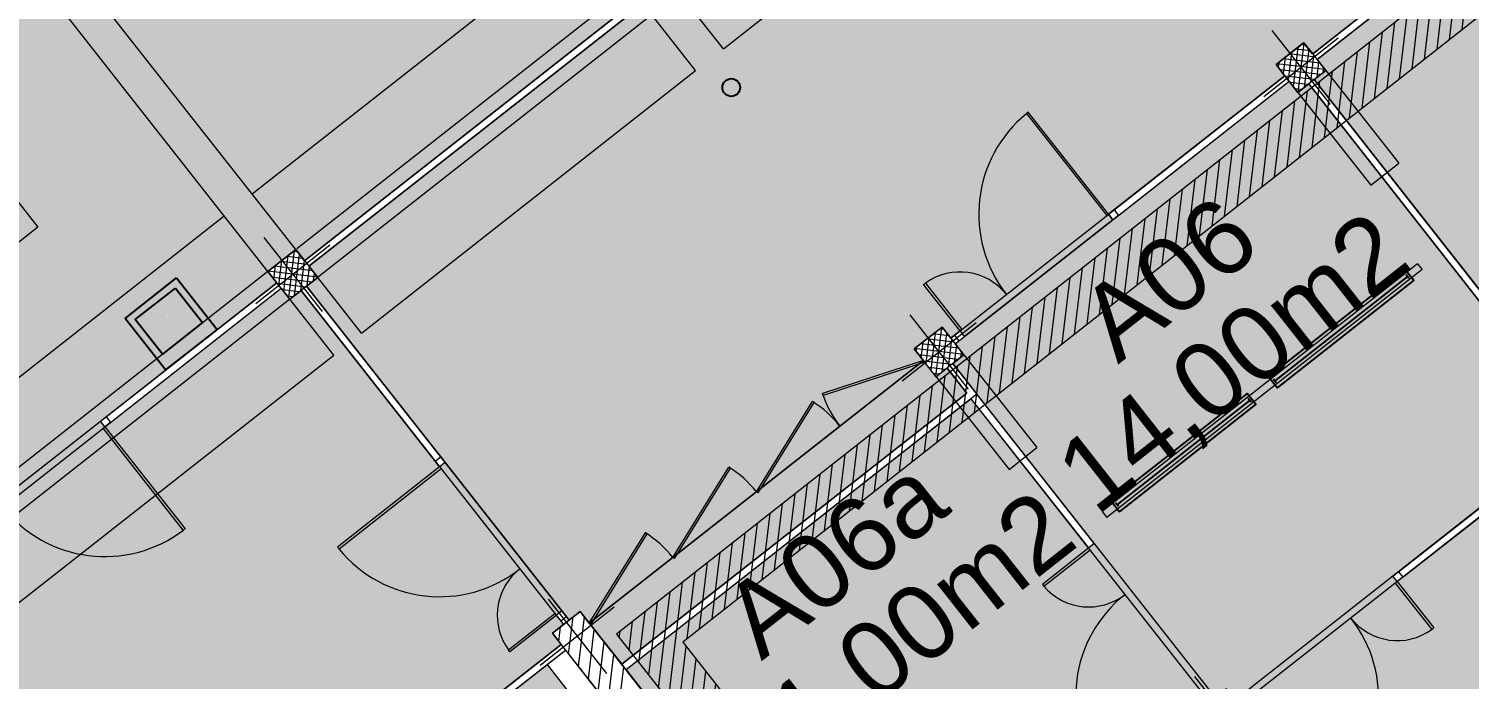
# Model space of a CAD drawing. Header units: metres. Extents: x 2540421 to 2540539, y 1181212 to 1181315.
# Drawn here: x 2540449.64 to 2540461.85, y 1181242.83 to 1181248.34 of the extents above; entities that cross this region are included whole.
import ezdxf

# ---------------------------------------------------------------- set-up
doc = ezdxf.new("R2010")
doc.units = ezdxf.units.M
doc.header["$LTSCALE"] = 5080
doc.linetypes.add('STYLE_01', pattern=[0.136032, 0.068016, -0.068016])
doc.layers.get('0').update_dxf_attribs({"lineweight": 20})
for name, color, linetype in [('A1I41---E-(appareils_sanitaires)', 7, 'Continuous'), ('Axe batim.', 7, 'Continuous'), ('Luminaire', 7, 'Continuous')]:
    doc.layers.add(name, color=color, linetype=linetype)
for name, color, linetype, lineweight in [('CLOISONS', 7, 'Continuous', 20), ('coupole', 7, 'Continuous', 20), ('Detection incendie', 7, 'Continuous', 20), ('HEIG-PORTES', 130, 'Continuous', 20), ('HEIG-ROOM', 160, 'Continuous', 20), ('L_GENDE', 7, 'Continuous', 20), ('MURS_ET_PILIERS', 7, 'Continuous', 20), ('Surface', 7, 'Continuous', 20), ('TRAITILL_S', 7, 'Continuous', 20), ('TRAME-MUR', 7, 'Continuous', 20), ('Z-contour', 7, 'Continuous', 20), ('Z-couleur', 7, 'Continuous', 20)]:
    doc.layers.add(name, color=color, linetype=linetype, lineweight=lineweight)
doc.styles.add('Helvetica (bold)', font='arial.ttf', dxfattribs={"height": 150})

# ---------------------------------------------------------------- blocks, each defined once
blk = doc.blocks.new('Cl-1')
at = {"layer": 'CLOISONS', "linetype": 'Continuous', "lineweight": 20}
for p, q in [((-3560, 180), (-3600, 180)), ((-3500, 180), (-3560, 180)), ((-3560, 180), (-3560, 120)), ((-3500, 120), (-3500, 180)), ((-1900, 120), (-1900, 180)), ((-1900, 180), (-1840, 180)), ((-1840, 180), (-1840, 120)), ((-1840, 180), (0, 180)), ((-3600, 120), (-3500, 120)), ((-1840, 120), (-1900, 120)), ((-1840, 120), (0, 120))]:
    blk.add_line(p, q, dxfattribs=at)
blk = doc.blocks.new('Ice body-T5')
at = {"layer": 'Luminaire', "color": 5, "linetype": 'ByBlock', "ltscale": 0.35}
for p, q in [((20, -20), (20, 20)), ((20, 0), (1450, 0)), ((1450, -20), (1450, 20))]:
    blk.add_line(p, q, dxfattribs=at)
blk.add_lwpolyline([(0, -60), (1470, -60), (1470, 60), (0, 60)], close=True, dxfattribs=at)
blk = doc.blocks.new('LAVABO')
at = {"layer": 'A1I41---E-(appareils_sanitaires)'}
for points in [[(-556, 278), (0, 278)], [(-556, -278), (-556, 278)], [(0, 278), (0, 278)], [(0, 278), (0, -278)], [(-494, 216), (-123, 216)], [(-494, -216), (-494, 216)], [(-123, 216), (-123, 216)], [(-123, 216), (-123, -216)], [(-123, -216), (-494, -216)], [(0, -278), (-556, -278)]]:
    blk.add_lwpolyline(points, dxfattribs=at)

msp = doc.modelspace()

# ---------------------------------------------------------------- hatches: boundary and pattern name
at = {"layer": 'Detection incendie', "linetype": 'Continuous', "lineweight": 0}
h = msp.add_hatch(dxfattribs=at)
h.set_pattern_fill('ANSI31', color=5, scale=0.03, angle=38.1665, style=0)
h.set_pattern_definition([(83.166527, (2540446.29578, 1180766.048435), (-0.09457336, 0.01133323), [])])
h.paths.add_polyline_path([(2540479, 1181248.587), (2540472.548, 1181256.796), (2540455.182, 1181243.147), (2540461.634, 1181234.938)], flags=16)
h.paths.add_polyline_path([(2540479.562, 1181248.52), (2540472.615, 1181257.358), (2540454.62, 1181243.214), (2540461.567, 1181234.376)])
at = {"layer": 'Z-couleur', "linetype": 'Continuous', "lineweight": 0}
h = msp.add_hatch(color=2, dxfattribs=at)
h.dxf.hatch_style = 1
h.paths.add_polyline_path([(2540451.994, 1181246.162), (2540452.089, 1181246.236), (2540452.014, 1181246.331), (2540454.845, 1181248.555), (2540454.919, 1181248.461), (2540455.155, 1181248.646), (2540455.081, 1181248.741), (2540457.911, 1181250.965), (2540457.985, 1181250.871), (2540458.221, 1181251.056), (2540458.147, 1181251.151), (2540460.977, 1181253.375), (2540461.052, 1181253.281), (2540461.287, 1181253.466), (2540461.213, 1181253.561), (2540462.707, 1181254.735), (2540462.67, 1181254.782), (2540463.928, 1181255.771), (2540463.965, 1181255.724), (2540464.044, 1181255.785), (2540464.118, 1181255.691), (2540464.354, 1181255.876), (2540464.279, 1181255.971), (2540467.11, 1181258.195), (2540467.184, 1181258.101), (2540467.42, 1181258.286), (2540467.346, 1181258.381), (2540467.424, 1181258.442), (2540467.387, 1181258.49), (2540468.645, 1181259.478), (2540468.682, 1181259.431), (2540470.176, 1181260.605), (2540470.25, 1181260.511), (2540470.486, 1181260.696), (2540470.412, 1181260.791), (2540470.491, 1181260.853), (2540470.454, 1181260.9), (2540471.711, 1181261.888), (2540471.749, 1181261.841), (2540473.242, 1181263.015), (2540473.317, 1181262.921), (2540473.552, 1181263.106), (2540473.478, 1181263.201), (2540476.309, 1181265.425), (2540476.383, 1181265.331), (2540476.619, 1181265.516), (2540476.544, 1181265.611), (2540479.375, 1181267.835), (2540479.449, 1181267.741), (2540479.685, 1181267.926), (2540479.611, 1181268.021), (2540479.697, 1181268.089), (2540479.66, 1181268.136), (2540480.95, 1181269.149), (2540480.987, 1181269.102), (2540482.441, 1181270.245), (2540482.515, 1181270.151), (2540482.751, 1181270.336), (2540482.677, 1181270.431), (2540482.756, 1181270.493), (2540482.719, 1181270.54), (2540483.976, 1181271.528), (2540484.014, 1181271.481), (2540485.507, 1181272.655), (2540485.582, 1181272.561), (2540485.817, 1181272.746), (2540485.743, 1181272.841), (2540485.822, 1181272.903), (2540485.785, 1181272.95), (2540487.043, 1181273.938), (2540487.08, 1181273.891), (2540488.574, 1181275.065), (2540488.648, 1181274.971), (2540488.884, 1181275.156), (2540488.809, 1181275.251), (2540491.64, 1181277.475), (2540494.013, 1181274.456), (2540492.519, 1181273.282), (2540492.556, 1181273.235), (2540491.298, 1181272.246), (2540491.261, 1181272.293), (2540491.182, 1181272.232), (2540491.108, 1181272.326), (2540490.872, 1181272.141), (2540490.947, 1181272.046), (2540489.453, 1181270.872), (2540489.49, 1181270.825), (2540488.232, 1181269.836), (2540488.195, 1181269.883), (2540488.116, 1181269.822), (2540488.042, 1181269.916), (2540487.806, 1181269.731), (2540487.88, 1181269.636), (2540486.426, 1181268.493), (2540486.463, 1181268.446), (2540485.173, 1181267.432), (2540485.136, 1181267.48), (2540485.05, 1181267.412), (2540484.976, 1181267.506), (2540484.74, 1181267.321), (2540484.814, 1181267.226), (2540481.984, 1181265.002), (2540481.91, 1181265.096), (2540481.674, 1181264.911), (2540481.748, 1181264.816), (2540480.293, 1181263.673), (2540480.33, 1181263.626), (2540479.041, 1181262.612), (2540479.004, 1181262.66), (2540478.917, 1181262.592), (2540478.843, 1181262.686), (2540478.607, 1181262.501), (2540478.682, 1181262.406), (2540477.227, 1181261.263), (2540477.264, 1181261.216), (2540475.975, 1181260.202), (2540475.938, 1181260.25), (2540475.851, 1181260.182), (2540475.777, 1181260.276), (2540475.541, 1181260.091), (2540475.615, 1181259.996), (2540472.785, 1181257.772), (2540472.711, 1181257.866), (2540472.475, 1181257.681), (2540472.549, 1181257.586), (2540469.719, 1181255.362), (2540469.645, 1181255.456), (2540469.409, 1181255.271), (2540469.483, 1181255.176), (2540467.989, 1181254.002), (2540468.026, 1181253.955), (2540466.768, 1181252.966), (2540466.731, 1181253.013), (2540466.652, 1181252.952), (2540466.578, 1181253.046), (2540466.342, 1181252.861), (2540466.417, 1181252.766), (2540464.923, 1181251.592), (2540464.96, 1181251.545), (2540463.702, 1181250.556), (2540463.665, 1181250.603), (2540463.586, 1181250.542), (2540463.512, 1181250.636), (2540463.276, 1181250.451), (2540463.35, 1181250.356), (2540460.517, 1181248.129), (2540460.443, 1181248.224), (2540460.21, 1181248.041), (2540460.284, 1181247.946), (2540458.79, 1181246.772), (2540458.827, 1181246.725), (2540457.569, 1181245.736), (2540457.532, 1181245.783), (2540457.454, 1181245.722), (2540457.38, 1181245.816), (2540457.144, 1181245.631), (2540457.221, 1181245.532), (2540454.39, 1181243.308), (2540454.313, 1181243.406), (2540454.219, 1181243.332)])
at = {"layer": 'Z-couleur', "linetype": 'Continuous', "lineweight": 0, "true_color": 0xffd1ff}
h = msp.add_hatch(color=7, dxfattribs=at)
h.paths.add_polyline_path([(2540441.823, 1181252.986), (2540441.729, 1181252.912), (2540448.743, 1181243.988), (2540448.837, 1181244.062), (2540448.911, 1181243.968), (2540448.943, 1181243.993), (2540448.99, 1181244.03), (2540450.248, 1181245.018), (2540450.295, 1181245.055), (2540451.742, 1181246.192), (2540451.667, 1181246.287), (2540451.903, 1181246.472), (2540451.977, 1181246.378), (2540454.808, 1181248.602), (2540454.734, 1181248.697), (2540454.825, 1181248.769), (2540447.811, 1181257.692), (2540447.72, 1181257.62), (2540444.89, 1181255.396), (2540444.654, 1181255.21)])
h.paths.add_polyline_path([(2540450.814, 1181245.907), (2540450.819, 1181245.901), (2540450.812, 1181245.896), (2540450.807, 1181245.902)], flags=16)
h = msp.add_hatch(color=7, dxfattribs=at)
h.paths.add_polyline_path([(2540471.237, 1181246.634), (2540471.162, 1181246.728), (2540471.253, 1181246.799), (2540469.028, 1181249.63), (2540468.938, 1181249.558), (2540468.752, 1181249.794), (2540468.843, 1181249.865), (2540466.618, 1181252.696), (2540466.528, 1181252.625), (2540466.454, 1181252.719), (2540465.007, 1181251.582), (2540464.96, 1181251.545), (2540463.702, 1181250.556), (2540463.623, 1181250.494), (2540463.697, 1181250.4), (2540463.462, 1181250.215), (2540463.387, 1181250.309), (2540460.557, 1181248.084), (2540460.631, 1181247.99), (2540460.533, 1181247.913), (2540462.757, 1181245.082), (2540462.856, 1181245.16), (2540463.041, 1181244.924), (2540462.943, 1181244.847), (2540465.167, 1181242.016), (2540465.266, 1181242.093), (2540465.34, 1181241.999), (2540468.17, 1181244.224), (2540468.096, 1181244.318), (2540468.332, 1181244.503), (2540468.406, 1181244.409), (2540468.485, 1181244.471), (2540469.271, 1181245.089), (2540469.318, 1181245.126)])
h.paths.add_polyline_path([(2540466.107, 1181247.334), (2540465.922, 1181247.57), (2540465.686, 1181247.384), (2540465.872, 1181247.148)], flags=17)
h.paths.add_polyline_path([(2540465.959, 1181251.886), (2540465.953, 1181251.892), (2540465.96, 1181251.897), (2540465.965, 1181251.891)], flags=16)
msp.add_hatch(color=7, dxfattribs=at).paths.add_polyline_path([(2540465.255, 1181241.703), (2540465.215, 1181241.672), (2540465.03, 1181241.908), (2540465.12, 1181241.979), (2540462.896, 1181244.81), (2540462.805, 1181244.738), (2540462.731, 1181244.833), (2540461.284, 1181243.696), (2540461.237, 1181243.659), (2540461.2, 1181243.706), (2540461.247, 1181243.743), (2540462.694, 1181244.88), (2540462.618, 1181244.977), (2540462.623, 1181244.976), (2540462.71, 1181245.045), (2540460.49, 1181247.87), (2540460.48, 1181247.871), (2540460.395, 1181247.805), (2540460.321, 1181247.899), (2540458.874, 1181246.762), (2540458.827, 1181246.725), (2540457.569, 1181245.736), (2540457.491, 1181245.674), (2540457.565, 1181245.58), (2540457.471, 1181245.506), (2540457.495, 1181245.474), (2540457.532, 1181245.427), (2540457.674, 1181245.246), (2540458.669, 1181243.981), (2540458.622, 1181243.944), (2540457.627, 1181245.209), (2540454.703, 1181242.911), (2540457.261, 1181239.656), (2540457.945, 1181240.193), (2540457.992, 1181240.23), (2540458.363, 1181239.759), (2540459.731, 1181240.834), (2540459.36, 1181241.306), (2540459.462, 1181241.386), (2540459.499, 1181241.339), (2540460.05, 1181241.771), (2540460.013, 1181241.819), (2540460.186, 1181241.954), (2540459.833, 1181242.403), (2540459.739, 1181242.328), (2540459.554, 1181242.564), (2540459.648, 1181242.638), (2540459.611, 1181242.686), (2540459.658, 1181242.723), (2540459.695, 1181242.676), (2540459.792, 1181242.752), (2540459.792, 1181242.747), (2540459.864, 1181242.655), (2540459.895, 1181242.68), (2540459.942, 1181242.717), (2540459.979, 1181242.67), (2540459.901, 1181242.608), (2540459.977, 1181242.511), (2540459.972, 1181242.512), (2540459.881, 1181242.44), (2540462.105, 1181239.609), (2540462.2, 1181239.683), (2540462.385, 1181239.448), (2540462.291, 1181239.373), (2540462.315, 1181239.342), (2540462.352, 1181239.295), (2540462.305, 1181239.258), (2540462.243, 1181239.336), (2540462.149, 1181239.262), (2540461.964, 1181239.498), (2540462.058, 1181239.572), (2540460.964, 1181240.964), (2540460.186, 1181240.352), (2540461.119, 1181239.165), (2540461.072, 1181239.128), (2540460.411, 1181238.609), (2540458.973, 1181237.478), (2540461.543, 1181234.207), (2540464.468, 1181236.506), (2540463.331, 1181237.953), (2540463.294, 1181238), (2540463.341, 1181238.037), (2540464.515, 1181236.543), (2540467.479, 1181238.873)])
at = {"layer": 'Z-couleur', "linetype": 'Continuous', "lineweight": 0}
h = msp.add_hatch(color=2, dxfattribs=at)
h.paths.add_polyline_path([(2540451.947, 1181246.125), (2540451.853, 1181246.051), (2540451.779, 1181246.145), (2540450.332, 1181245.008), (2540450.285, 1181244.971), (2540450.248, 1181245.018), (2540448.99, 1181244.03), (2540449.027, 1181243.982), (2540448.948, 1181243.921), (2540449.022, 1181243.826), (2540448.787, 1181243.641), (2540448.712, 1181243.735), (2540447.266, 1181242.598), (2540447.219, 1181242.561), (2540447.181, 1181242.608), (2540445.924, 1181241.62), (2540445.961, 1181241.572), (2540445.882, 1181241.511), (2540445.956, 1181241.416), (2540445.72, 1181241.231), (2540445.646, 1181241.325), (2540442.816, 1181239.101), (2540442.89, 1181239.006), (2540442.654, 1181238.821), (2540441.282, 1181240.566), (2540440.543, 1181239.985), (2540440.496, 1181239.948), (2540440.459, 1181239.996), (2540439.201, 1181239.007), (2540439.238, 1181238.96), (2540438.452, 1181238.342), (2540438.526, 1181238.247), (2540438.432, 1181238.173), (2540438.456, 1181238.142), (2540438.493, 1181238.095), (2540438.446, 1181238.058), (2540439.435, 1181236.8), (2540439.482, 1181236.837), (2540439.544, 1181236.758), (2540439.638, 1181236.832), (2540439.824, 1181236.596), (2540439.69, 1181236.491), (2540441.915, 1181233.661), (2540442.048, 1181233.766), (2540442.122, 1181233.672), (2540444.953, 1181235.896), (2540444.879, 1181235.991), (2540445.114, 1181236.176), (2540445.189, 1181236.082), (2540446.635, 1181237.219), (2540446.682, 1181237.256), (2540446.72, 1181237.209), (2540447.977, 1181238.197), (2540447.94, 1181238.244), (2540448.019, 1181238.306), (2540448.013, 1181238.314), (2540447.939, 1181238.408), (2540448.174, 1181238.593), (2540448.36, 1181238.357), (2540448.265, 1181238.283), (2540449.384, 1181236.86), (2540449.478, 1181236.935), (2540450.894, 1181238.047), (2540451.13, 1181238.233), (2540451.253, 1181238.075), (2540452.432, 1181239.002), (2540451.011, 1181240.811), (2540451.247, 1181240.996), (2540451.321, 1181240.902), (2540451.872, 1181241.334), (2540451.909, 1181241.287), (2540452.695, 1181241.905), (2540452.658, 1181241.952), (2540452.705, 1181241.989), (2540452.768, 1181242.039), (2540452.815, 1181242.076), (2540452.852, 1181242.029), (2540453.638, 1181242.647), (2540453.601, 1181242.694), (2540453.648, 1181242.731), (2540454.152, 1181243.126), (2540454.077, 1181243.221), (2540454.172, 1181243.295), (2540454.147, 1181243.326), (2540454.11, 1181243.373), (2540454.157, 1181243.41), (2540453.168, 1181244.668), (2540453.121, 1181244.631), (2540453.084, 1181244.678)])
h.paths.add_polyline_path([(2540449.402, 1181242.98, -1), (2540449.52, 1181243.072, -1)], flags=16)
msp.add_hatch(color=131, dxfattribs=at).paths.add_polyline_path([(2540457.59, 1181245.257), (2540457.423, 1181245.469), (2540457.329, 1181245.395), (2540457.221, 1181245.532), (2540454.39, 1181243.308), (2540454.665, 1181242.958)])
h = msp.add_hatch(color=40, dxfattribs=at)
h.paths.add_polyline_path([(2540452.754, 1181241.951), (2540452.742, 1181241.942), (2540452.695, 1181241.905), (2540451.909, 1181241.287), (2540451.862, 1181241.25), (2540451.516, 1181240.978), (2540453.011, 1181239.075), (2540453.562, 1181239.508), (2540453.58, 1181239.484), (2540453.03, 1181239.052), (2540454.791, 1181236.811), (2540455.341, 1181237.244), (2540455.36, 1181237.22), (2540454.809, 1181236.787), (2540456.224, 1181234.987), (2540456.657, 1181235.327), (2540457.364, 1181235.883), (2540458.74, 1181236.965), (2540457.325, 1181238.765), (2540456.854, 1181238.394), (2540456.835, 1181238.418), (2540457.307, 1181238.788), (2540456.695, 1181239.567), (2540455.441, 1181238.581), (2540455.534, 1181238.463), (2540456.053, 1181237.803), (2540456.206, 1181237.923), (2540456.225, 1181237.9), (2540455.989, 1181237.714), (2540455.97, 1181237.738), (2540456.029, 1181237.784), (2540455.51, 1181238.445), (2540455.306, 1181238.704), (2540455.33, 1181238.723), (2540455.422, 1181238.605), (2540456.676, 1181239.59), (2540456.12, 1181240.298), (2540454.866, 1181239.312), (2540454.959, 1181239.194), (2540454.935, 1181239.176), (2540454.731, 1181239.435), (2540454.755, 1181239.454), (2540454.848, 1181239.336), (2540456.102, 1181240.322), (2540455.546, 1181241.029), (2540454.292, 1181240.044), (2540454.384, 1181239.926), (2540454.361, 1181239.907), (2540454.268, 1181240.025), (2540454.209, 1181239.979), (2540454.19, 1181240.002), (2540454.249, 1181240.049)])
h.paths.add_polyline_path([(2540452.366, 1181240.201), (2540452.36, 1181240.196), (2540452.355, 1181240.203), (2540452.361, 1181240.208)], flags=16)
edge = h.paths.add_edge_path(flags=16)
edge.add_line((2540455.528, 1181240.622), (2540455.56, 1181240.582))
edge.add_ellipse((2540455.512, 1181240.596), major_axis=(0.0013, 0.0107), ratio=1, start_angle=45, end_angle=225, ccw=False)
edge.add_line((2540455.488, 1181240.591), (2540455.528, 1181240.622))
edge = h.paths.add_edge_path(flags=16)
edge.add_line((2540456.115, 1181239.876), (2540456.147, 1181239.835))
edge.add_ellipse((2540456.099, 1181239.849), major_axis=(0.0013, 0.0107), ratio=1, start_angle=45, end_angle=225, ccw=False)
edge.add_line((2540456.075, 1181239.844), (2540456.115, 1181239.876))
h.paths.add_polyline_path([(2540455.527, 1181236.18), (2540455.532, 1181236.174), (2540455.526, 1181236.169), (2540455.52, 1181236.175)], flags=16)
h.paths.add_polyline_path([(2540454.289, 1181240.079), (2540455.527, 1181241.053), (2540454.032, 1181242.956), (2540453.686, 1181242.684), (2540453.638, 1181242.647), (2540452.852, 1181242.029), (2540452.793, 1181241.982)], flags=17)
edge = h.paths.add_edge_path(flags=16)
edge.add_line((2540454.935, 1181241.355), (2540454.944, 1181241.343))
edge.add_ellipse((2540454.93, 1181241.347), major_axis=(-0.00315, 0.00038), ratio=1, start_angle=-45, end_angle=135, ccw=False)
edge.add_line((2540454.923, 1181241.345), (2540454.935, 1181241.355))
h.paths.add_polyline_path([(2540454.194, 1181242.41), (2540454.189, 1181242.417), (2540454.195, 1181242.422), (2540454.2, 1181242.415)], flags=16)

# ---------------------------------------------------------------- linework, layer by layer
at = {"color": 7, "linetype": 'Continuous', "lineweight": 20}
for p, q in [((2540454.39, 1181243.308), (2540457.221, 1181245.532)), ((2540457.182, 1181245.501), (2540457.221, 1181245.532)), ((2540454.39, 1181243.308), (2540454.43, 1181243.339)), ((2540454.39, 1181243.308), (2540454.699, 1181242.915))]:
    msp.add_line(p, q, dxfattribs=at)
at = {"layer": 'Axe batim.', "color": 250, "linetype": 'Continuous', "lineweight": 0}
for p, q in [((2540460.173, 1181248.33), (2540460.668, 1181247.701)), ((2540460.735, 1181248.263), (2540460.106, 1181247.768)), ((2540452.192, 1181246.509), (2540451.564, 1181246.014)), ((2540451.631, 1181246.576), (2540452.125, 1181245.947)), ((2540457.669, 1181245.853), (2540457.04, 1181245.358)), ((2540457.107, 1181245.92), (2540457.601, 1181245.291)), ((2540454.602, 1181243.443), (2540453.974, 1181242.948)), ((2540454.041, 1181243.51), (2540454.535, 1181242.881)), ((2540459.517, 1181242.854), (2540460.011, 1181242.225))]:
    msp.add_line(p, q, dxfattribs=at)
at = {"layer": 'CLOISONS', "linetype": 'Continuous', "lineweight": 20}
for p, q in [((2540460.517, 1181248.129), (2540463.347, 1181250.354)), ((2540460.554, 1181248.082), (2540463.384, 1181250.307)), ((2540451.977, 1181246.378), (2540454.808, 1181248.602)), ((2540452.014, 1181246.331), (2540454.845, 1181248.555)), ((2540458.837, 1181246.809), (2540460.284, 1181247.946)), ((2540458.874, 1181246.762), (2540460.321, 1181247.899)), ((2540460.486, 1181247.876), (2540462.71, 1181245.045)), ((2540460.533, 1181247.913), (2540462.757, 1181245.082)), ((2540458.79, 1181246.772), (2540458.837, 1181246.809)), ((2540458.827, 1181246.725), (2540458.79, 1181246.772)), ((2540458.874, 1181246.762), (2540458.827, 1181246.725)), ((2540458.837, 1181246.809), (2540458.874, 1181246.762)), ((2540450.295, 1181245.055), (2540451.742, 1181246.192)), ((2540450.332, 1181245.008), (2540451.779, 1181246.145)), ((2540457.485, 1181245.746), (2540457.454, 1181245.722)), ((2540457.532, 1181245.783), (2540457.485, 1181245.746)), ((2540457.485, 1181245.746), (2540457.522, 1181245.699)), ((2540457.491, 1181245.674), (2540457.569, 1181245.736)), ((2540457.569, 1181245.736), (2540457.532, 1181245.783)), ((2540457.471, 1181245.506), (2540457.674, 1181245.246)), ((2540457.495, 1181245.474), (2540457.471, 1181245.506)), ((2540457.423, 1181245.469), (2540457.59, 1181245.257)), ((2540457.423, 1181245.469), (2540457.485, 1181245.39)), ((2540457.532, 1181245.427), (2540457.495, 1181245.474)), ((2540457.59, 1181245.257), (2540454.665, 1181242.958)), ((2540457.674, 1181245.246), (2540454.703, 1181242.911)), ((2540458.669, 1181243.981), (2540457.674, 1181245.246)), ((2540458.622, 1181243.944), (2540457.627, 1181245.209)), ((2540450.248, 1181245.018), (2540450.295, 1181245.055)), ((2540450.285, 1181244.971), (2540450.248, 1181245.018)), ((2540450.332, 1181245.008), (2540450.285, 1181244.971)), ((2540450.295, 1181245.055), (2540450.332, 1181245.008)), ((2540461.247, 1181243.743), (2540462.694, 1181244.88)), ((2540461.284, 1181243.696), (2540462.731, 1181244.833)), ((2540458.669, 1181243.981), (2540458.622, 1181243.944)), ((2540461.2, 1181243.706), (2540461.247, 1181243.743)), ((2540461.237, 1181243.659), (2540461.2, 1181243.706)), ((2540461.284, 1181243.696), (2540461.237, 1181243.659)), ((2540461.247, 1181243.743), (2540461.284, 1181243.696)), ((2540453.648, 1181242.731), (2540454.152, 1181243.126)), ((2540453.686, 1181242.684), (2540454.189, 1181243.079)), ((2540454.032, 1181242.956), (2540458.74, 1181236.964))]:
    msp.add_line(p, q, dxfattribs=at)
at = {"layer": 'coupole', "color": 7, "lineweight": 20}
for p, q in [((2540448.482, 1181248.235), (2540449.718, 1181246.663)), ((2540449.718, 1181246.663), (2540448.932, 1181246.045))]:
    msp.add_line(p, q, dxfattribs=at)
at = {"layer": 'Detection incendie', "color": 5, "linetype": 'Continuous', "lineweight": 20, "flags": 128}
for points in [[(2540479.562, 1181248.52), (2540472.615, 1181257.358), (2540454.62, 1181243.214), (2540461.567, 1181234.376)], [(2540479, 1181248.587), (2540472.548, 1181256.796), (2540455.182, 1181243.147), (2540461.634, 1181234.938)]]:
    msp.add_lwpolyline(points, close=True, dxfattribs=at)
at = {"layer": 'HEIG-PORTES', "linetype": 'Continuous', "lineweight": 20}
for p, q in [((2540458.11, 1181247.637), (2540458.095, 1181247.625)), ((2540458.095, 1181247.625), (2540458.775, 1181246.76)), ((2540458.79, 1181246.772), (2540458.11, 1181247.637)), ((2540458.775, 1181246.76), (2540458.79, 1181246.772)), ((2540457.223, 1181246.177), (2540457.239, 1181246.189)), ((2540457.532, 1181245.783), (2540457.223, 1181246.177)), ((2540457.239, 1181246.189), (2540457.548, 1181245.796)), ((2540457.548, 1181245.796), (2540457.532, 1181245.783)), ((2540450.269, 1181244.959), (2540450.285, 1181244.971)), ((2540450.949, 1181244.094), (2540450.269, 1181244.959)), ((2540450.285, 1181244.971), (2540450.965, 1181244.106)), ((2540453.121, 1181244.631), (2540452.256, 1181243.952)), ((2540453.134, 1181244.616), (2540453.121, 1181244.631)), ((2540452.269, 1181243.936), (2540453.134, 1181244.616)), ((2540450.965, 1181244.106), (2540450.949, 1181244.094)), ((2540452.256, 1181243.952), (2540452.269, 1181243.936)), ((2540458.622, 1181243.944), (2540458.229, 1181243.635)), ((2540458.241, 1181243.619), (2540458.635, 1181243.928)), ((2540458.635, 1181243.928), (2540458.622, 1181243.944)), ((2540461.222, 1181243.646), (2540461.237, 1181243.659)), ((2540461.237, 1181243.659), (2540461.546, 1181243.266)), ((2540458.229, 1181243.635), (2540458.241, 1181243.619)), ((2540461.531, 1181243.253), (2540461.222, 1181243.646)), ((2540453.704, 1181243.08), (2540454.098, 1181243.389)), ((2540454.11, 1181243.373), (2540453.717, 1181243.064)), ((2540454.098, 1181243.389), (2540454.11, 1181243.373)), ((2540461.546, 1181243.266), (2540461.531, 1181243.253)), ((2540453.717, 1181243.064), (2540453.704, 1181243.08))]:
    msp.add_line(p, q, dxfattribs=at)
at = {"layer": 'HEIG-PORTES', "linetype": 'Continuous', "lineweight": 18}
for p, q in [((2540457.221, 1181245.532), (2540456.366, 1181245.252)), ((2540457.226, 1181245.516), (2540456.371, 1181245.236)), ((2540455.806, 1181244.42), (2540456.28, 1181245.185)), ((2540455.82, 1181244.411), (2540456.295, 1181245.176)), ((2540455.098, 1181243.864), (2540455.573, 1181244.628)), ((2540455.112, 1181243.855), (2540455.587, 1181244.62)), ((2540454.39, 1181243.308), (2540454.865, 1181244.072)), ((2540454.405, 1181243.299), (2540454.88, 1181244.063))]:
    msp.add_line(p, q, dxfattribs=at)
at = {"layer": 'HEIG-PORTES', "flags": 128}
for points in [[(2540457.226, 1181245.516), (2540457.221, 1181245.532)], [(2540456.371, 1181245.236), (2540456.366, 1181245.252)], [(2540456.295, 1181245.176), (2540456.28, 1181245.185)], [(2540455.587, 1181244.62), (2540455.573, 1181244.628)], [(2540455.82, 1181244.411), (2540455.806, 1181244.42)], [(2540454.88, 1181244.063), (2540454.865, 1181244.072)], [(2540455.112, 1181243.855), (2540455.098, 1181243.864)], [(2540454.405, 1181243.299), (2540454.39, 1181243.308)]]:
    msp.add_lwpolyline(points, dxfattribs=at)
at = {"layer": 'HEIG-PORTES', "linetype": 'Continuous', "lineweight": 20}
for centre, radius, start, end in [((2540458.79, 1181246.772), 1.1, 129.065, 218.1665), ((2540457.532, 1181245.786), 0.497, 37.8549, 125.9961), ((2540450.285, 1181244.971), 1.1, 218.1665, 307.2681), ((2540453.121, 1181244.631), 1.1, 219.065, 308.1665), ((2540454.11, 1181243.373), 0.5, 132.7555, 215.8759), ((2540458.622, 1181243.944), 0.5, 220.4571, 308.1665), ((2540459.611, 1181242.686), 1.1, 128.1665, 217.2681), ((2540459.979, 1181242.67), 1.1, 309.065, 38.1665), ((2540461.237, 1181243.659), 0.5, 218.1665, 305.8759)]:
    msp.add_arc(centre, radius, start, end, dxfattribs=at)
at = {"layer": 'HEIG-PORTES', "linetype": 'Continuous', "lineweight": 18}
for centre, start, end in [((2540457.221, 1181245.532), 198.1665, 218.1665), ((2540455.806, 1181244.42), 38.1665, 58.1665), ((2540455.098, 1181243.864), 38.1665, 58.1665), ((2540454.39, 1181243.308), 38.1665, 58.1665)]:
    msp.add_arc(centre, 0.9, start, end, dxfattribs=at)
at = {"layer": 'HEIG-ROOM', "flags": 128}
for points in [[(2540448.911, 1181243.968), (2540448.837, 1181244.062), (2540448.743, 1181243.988), (2540441.729, 1181252.912), (2540447.811, 1181257.692), (2540454.825, 1181248.769), (2540454.734, 1181248.697), (2540454.808, 1181248.602), (2540451.977, 1181246.378), (2540451.903, 1181246.472), (2540451.667, 1181246.287), (2540451.742, 1181246.192)], [(2540459.79, 1181242.75), (2540459.695, 1181242.676), (2540457.471, 1181245.506), (2540457.565, 1181245.58), (2540457.491, 1181245.674), (2540460.321, 1181247.899), (2540460.395, 1181247.805), (2540460.486, 1181247.876), (2540462.71, 1181245.045), (2540462.62, 1181244.974), (2540462.694, 1181244.88), (2540459.864, 1181242.655)], [(2540454.39, 1181243.308), (2540454.665, 1181242.958), (2540457.59, 1181245.257), (2540457.423, 1181245.469), (2540457.329, 1181245.395), (2540457.221, 1181245.532)], [(2540457.627, 1181245.209), (2540454.703, 1181242.911), (2540461.543, 1181234.207), (2540464.468, 1181236.506), (2540462.243, 1181239.336), (2540462.149, 1181239.262), (2540461.964, 1181239.498), (2540462.058, 1181239.572), (2540459.833, 1181242.403), (2540459.739, 1181242.328), (2540459.554, 1181242.564), (2540459.648, 1181242.638)], [(2540465.255, 1181241.703), (2540465.215, 1181241.672), (2540465.03, 1181241.908), (2540465.12, 1181241.979), (2540462.896, 1181244.81), (2540462.805, 1181244.738), (2540462.731, 1181244.833), (2540459.901, 1181242.608), (2540459.975, 1181242.514), (2540459.881, 1181242.44), (2540462.105, 1181239.609), (2540462.2, 1181239.683), (2540462.385, 1181239.448), (2540462.291, 1181239.373), (2540464.515, 1181236.543), (2540467.479, 1181238.873)], [(2540454.289, 1181240.079), (2540452.793, 1181241.982), (2540454.189, 1181243.079), (2540455.684, 1181241.176)]]:
    msp.add_lwpolyline(points, close=True, dxfattribs=at)
for points in [[(2540471.237, 1181246.634), (2540468.406, 1181244.409), (2540468.332, 1181244.503), (2540468.096, 1181244.318), (2540468.17, 1181244.224), (2540465.34, 1181241.999), (2540465.266, 1181242.093), (2540465.167, 1181242.016), (2540462.943, 1181244.847), (2540463.041, 1181244.924), (2540462.856, 1181245.16), (2540462.757, 1181245.082), (2540460.533, 1181247.913), (2540460.631, 1181247.99), (2540460.557, 1181248.084), (2540463.387, 1181250.309), (2540463.462, 1181250.215), (2540463.697, 1181250.4), (2540463.623, 1181250.494), (2540466.454, 1181252.719), (2540466.528, 1181252.625), (2540466.618, 1181252.696), (2540468.843, 1181249.865)], [(2540454.845, 1181248.555), (2540452.014, 1181246.331), (2540452.089, 1181246.236), (2540451.994, 1181246.162), (2540454.219, 1181243.332), (2540454.313, 1181243.406), (2540454.39, 1181243.308), (2540457.221, 1181245.532), (2540457.144, 1181245.631), (2540457.38, 1181245.816), (2540457.454, 1181245.722), (2540460.284, 1181247.946), (2540460.21, 1181248.041), (2540460.446, 1181248.226), (2540460.52, 1181248.132), (2540463.35, 1181250.356)], [(2540448.948, 1181243.921), (2540451.779, 1181246.145), (2540451.853, 1181246.051), (2540451.947, 1181246.125), (2540454.172, 1181243.295), (2540454.077, 1181243.221), (2540454.152, 1181243.126), (2540451.321, 1181240.902), (2540451.247, 1181240.996), (2540451.011, 1181240.811), (2540452.432, 1181239.002), (2540451.253, 1181238.075), (2540451.13, 1181238.233), (2540449.384, 1181236.86)]]:
    msp.add_lwpolyline(points, dxfattribs=at)
at = {"layer": 'Luminaire', "color": 5, "linetype": 'Continuous', "lineweight": 20}
for p, q in [((2540461.409, 1181246.353), (2540458.736, 1181244.252)), ((2540461.409, 1181246.353), (2540461.449, 1181246.303)), ((2540461.449, 1181246.303), (2540458.776, 1181244.202)), ((2540458.736, 1181244.252), (2540458.776, 1181244.202))]:
    msp.add_line(p, q, dxfattribs=at)
at = {"layer": 'MURS_ET_PILIERS', "color": 7, "linetype": 'Continuous', "lineweight": 20}
for p, q in [((2540460.21, 1181248.041), (2540460.446, 1181248.226)), ((2540460.446, 1181248.226), (2540460.631, 1181247.99)), ((2540460.395, 1181247.805), (2540460.21, 1181248.041)), ((2540460.21, 1181248.041), (2540460.21, 1181248.041)), ((2540460.631, 1181247.99), (2540460.395, 1181247.805)), ((2540451.667, 1181246.287), (2540451.903, 1181246.472)), ((2540451.903, 1181246.472), (2540452.089, 1181246.236)), ((2540451.853, 1181246.051), (2540451.667, 1181246.287)), ((2540451.667, 1181246.287), (2540451.667, 1181246.287)), ((2540452.089, 1181246.236), (2540451.853, 1181246.051)), ((2540457.144, 1181245.631), (2540457.38, 1181245.816)), ((2540457.38, 1181245.816), (2540457.565, 1181245.58)), ((2540457.329, 1181245.395), (2540457.144, 1181245.631)), ((2540457.144, 1181245.631), (2540457.144, 1181245.631)), ((2540457.565, 1181245.58), (2540457.329, 1181245.395)), ((2540454.313, 1181243.406), (2540454.077, 1181243.221)), ((2540461.543, 1181234.207), (2540454.313, 1181243.406)), ((2540458.897, 1181237.088), (2540454.077, 1181243.221))]:
    msp.add_line(p, q, dxfattribs=at)
at = {"layer": 'MURS_ET_PILIERS', "linetype": 'Continuous', "lineweight": 25}
msp.add_circle((2540455.593, 1181247.846), 0.075, dxfattribs=at)
at = {"layer": 'TRAITILL_S', "color": 7, "linetype": 'STYLE_01', "lineweight": 20}
for p, q in [((2540451.903, 1181246.472), (2540444.859, 1181255.435)), ((2540451.667, 1181246.287), (2540444.623, 1181255.25)), ((2540455.526, 1181248.175), (2540458.356, 1181250.399)), ((2540451.532, 1181246.944), (2540454.363, 1181249.169)), ((2540454.734, 1181248.697), (2540451.911, 1181246.478)), ((2540455.526, 1181248.175), (2540455.155, 1181248.646)), ((2540455.526, 1181248.175), (2540455.155, 1181248.646)), ((2540455.526, 1181248.175), (2540455.155, 1181248.646)), ((2540454.919, 1181248.461), (2540452.096, 1181246.243)), ((2540455.29, 1181247.989), (2540454.919, 1181248.461)), ((2540452.459, 1181245.765), (2540455.29, 1181247.989)), ((2540460.631, 1181247.99), (2540461.249, 1181247.204)), ((2540460.395, 1181247.805), (2540461.013, 1181247.018)), ((2540461.013, 1181247.018), (2540461.249, 1181247.204)), ((2540448.466, 1181244.534), (2540451.297, 1181246.759)), ((2540451.667, 1181246.287), (2540448.845, 1181244.068)), ((2540452.459, 1181245.765), (2540452.089, 1181246.236)), ((2540452.459, 1181245.765), (2540452.089, 1181246.236)), ((2540451.853, 1181246.051), (2540449.03, 1181243.833)), ((2540452.224, 1181245.579), (2540451.853, 1181246.051)), ((2540449.393, 1181243.355), (2540452.224, 1181245.579)), ((2540457.565, 1181245.58), (2540458.183, 1181244.794)), ((2540457.329, 1181245.395), (2540457.947, 1181244.608)), ((2540457.947, 1181244.608), (2540458.183, 1181244.794))]:
    msp.add_line(p, q, dxfattribs=at)
at = {"layer": 'TRAME-MUR', "color": 7, "linetype": 'Continuous', "lineweight": 20}
for p, q in [((2540460.21, 1181248.041), (2540460.446, 1181248.226)), ((2540460.446, 1181248.226), (2540460.631, 1181247.99)), ((2540460.395, 1181247.805), (2540460.21, 1181248.041)), ((2540460.21, 1181248.041), (2540460.21, 1181248.041)), ((2540460.631, 1181247.99), (2540460.395, 1181247.805)), ((2540457.144, 1181245.631), (2540457.38, 1181245.816)), ((2540457.38, 1181245.816), (2540457.565, 1181245.58)), ((2540457.329, 1181245.395), (2540457.144, 1181245.631)), ((2540457.144, 1181245.631), (2540457.144, 1181245.631)), ((2540457.565, 1181245.58), (2540457.329, 1181245.395)), ((2540454.077, 1181243.221), (2540454.313, 1181243.406)), ((2540454.313, 1181243.406), (2540461.543, 1181234.207)), ((2540458.897, 1181237.088), (2540454.077, 1181243.221))]:
    msp.add_line(p, q, dxfattribs=at)
at = {"layer": 'TRAME-MUR', "linetype": 'Continuous', "lineweight": 0}
for p, q in [((2540460.356, 1181247.855), (2540460.396, 1181248.187)), ((2540460.5, 1181248.157), (2540460.376, 1181248.171)), ((2540460.398, 1181247.807), (2540460.448, 1181248.223)), ((2540460.459, 1181248.21), (2540460.429, 1181248.213)), ((2540460.231, 1181248.014), (2540460.237, 1181248.062)), ((2540460.583, 1181248.051), (2540460.271, 1181248.088)), ((2540460.273, 1181247.961), (2540460.29, 1181248.103)), ((2540460.314, 1181247.908), (2540460.343, 1181248.145)), ((2540460.542, 1181248.104), (2540460.323, 1181248.13)), ((2540460.451, 1181247.849), (2540460.49, 1181248.17)), ((2540460.504, 1181247.89), (2540460.531, 1181248.117)), ((2540460.557, 1181247.932), (2540460.573, 1181248.064)), ((2540460.625, 1181247.998), (2540460.218, 1181248.047)), ((2540460.586, 1181247.955), (2540460.245, 1181247.995)), ((2540460.533, 1181247.913), (2540460.287, 1181247.942)), ((2540460.61, 1181247.973), (2540460.615, 1181248.011)), ((2540460.48, 1181247.871), (2540460.329, 1181247.889)), ((2540460.427, 1181247.83), (2540460.37, 1181247.836)), ((2540451.843, 1181246.063), (2540451.891, 1181246.463)), ((2540451.76, 1181246.169), (2540451.785, 1181246.379)), ((2540452.003, 1181246.345), (2540451.776, 1181246.372)), ((2540451.802, 1181246.116), (2540451.838, 1181246.421)), ((2540451.962, 1181246.398), (2540451.829, 1181246.414)), ((2540451.92, 1181246.451), (2540451.882, 1181246.455)), ((2540451.893, 1181246.083), (2540451.935, 1181246.431)), ((2540451.946, 1181246.125), (2540451.977, 1181246.379)), ((2540452.087, 1181246.239), (2540451.67, 1181246.289)), ((2540451.677, 1181246.275), (2540451.679, 1181246.296)), ((2540452.038, 1181246.197), (2540451.707, 1181246.237)), ((2540451.718, 1181246.222), (2540451.732, 1181246.338)), ((2540452.045, 1181246.292), (2540451.723, 1181246.331)), ((2540451.999, 1181246.166), (2540452.018, 1181246.326)), ((2540452.052, 1181246.208), (2540452.06, 1181246.273)), ((2540451.985, 1181246.155), (2540451.749, 1181246.184)), ((2540451.932, 1181246.114), (2540451.79, 1181246.131)), ((2540451.879, 1181246.072), (2540451.832, 1181246.078)), ((2540457.244, 1181245.503), (2540457.271, 1181245.731)), ((2540457.286, 1181245.45), (2540457.324, 1181245.773)), ((2540457.438, 1181245.742), (2540457.305, 1181245.758)), ((2540457.327, 1181245.397), (2540457.377, 1181245.814)), ((2540457.396, 1181245.795), (2540457.358, 1181245.799)), ((2540457.38, 1181245.435), (2540457.419, 1181245.765)), ((2540457.563, 1181245.583), (2540457.146, 1181245.633)), ((2540457.161, 1181245.609), (2540457.166, 1181245.648)), ((2540457.521, 1181245.636), (2540457.199, 1181245.674)), ((2540457.202, 1181245.556), (2540457.218, 1181245.689)), ((2540457.48, 1181245.689), (2540457.252, 1181245.716)), ((2540457.433, 1181245.476), (2540457.461, 1181245.712)), ((2540457.486, 1181245.518), (2540457.503, 1181245.659)), ((2540457.515, 1181245.541), (2540457.183, 1181245.58)), ((2540457.462, 1181245.499), (2540457.225, 1181245.527)), ((2540457.539, 1181245.56), (2540457.544, 1181245.606)), ((2540457.409, 1181245.457), (2540457.266, 1181245.474)), ((2540457.356, 1181245.416), (2540457.308, 1181245.421)), ((2540454.215, 1181243.045), (2540454.253, 1181243.359)), ((2540454.299, 1181242.939), (2540454.349, 1181243.36)), ((2540454.132, 1181243.151), (2540454.147, 1181243.275)), ((2540454.382, 1181242.833), (2540454.432, 1181243.254)), ((2540454.465, 1181242.727), (2540454.516, 1181243.148)), ((2540454.548, 1181242.621), (2540454.599, 1181243.042)), ((2540454.632, 1181242.515), (2540454.682, 1181242.937))]:
    msp.add_line(p, q, dxfattribs=at)
at = {"layer": 'Z-contour', "color": 5, "linetype": 'Continuous', "lineweight": 20}
for p, q in [((2540460.395, 1181247.805), (2540460.321, 1181247.899)), ((2540460.486, 1181247.876), (2540460.395, 1181247.805)), ((2540462.71, 1181245.045), (2540460.486, 1181247.876))]:
    msp.add_line(p, q, dxfattribs=at)
at = {"layer": 'Z-contour', "linetype": 'Continuous', "lineweight": 0}
for p, q in [((2540457.569, 1181245.736), (2540458.827, 1181246.725)), ((2540448.99, 1181244.03), (2540450.248, 1181245.018)), ((2540453.168, 1181244.668), (2540454.157, 1181243.41))]:
    msp.add_line(p, q, dxfattribs=at)
at = {"layer": 'Z-contour', "color": 2, "linetype": 'Continuous', "lineweight": 0, "flags": 128}
msp.add_lwpolyline([(2540463.35, 1181250.356), (2540460.517, 1181248.129), (2540460.443, 1181248.224), (2540460.21, 1181248.041), (2540460.284, 1181247.946), (2540458.79, 1181246.772), (2540458.827, 1181246.725), (2540457.569, 1181245.736), (2540457.532, 1181245.783), (2540457.454, 1181245.722), (2540457.38, 1181245.816), (2540457.144, 1181245.631), (2540457.221, 1181245.532), (2540454.39, 1181243.308), (2540454.313, 1181243.406), (2540454.219, 1181243.332), (2540451.994, 1181246.162), (2540451.994, 1181246.162), (2540452.089, 1181246.236), (2540452.014, 1181246.331), (2540454.845, 1181248.555)], dxfattribs=at)

# ---------------------------------------------------------------- block references
at = {"layer": 'A1I41---E-(appareils_sanitaires)', "linetype": 'Continuous', "lineweight": 20, "xscale": 0.000999999999985448, "yscale": 0.000999999999985448, "zscale": 0.000999999999985448, "rotation": 308.1665272351775}
msp.add_blockref('LAVABO', (2540451.018, 1181245.624), dxfattribs=at)
at = {"layer": 'CLOISONS', "linetype": 'Continuous', "lineweight": 20, "xscale": 0.000999999999985448, "yscale": 0.000999999999985448, "zscale": 0.000999999999985448, "rotation": 128.1665272351775}
msp.add_blockref('Cl-1', (2540452.089, 1181246.236), dxfattribs=at)
at = {"layer": 'Luminaire', "color": 5, "linetype": 'ByBlock', "xscale": 0.000999999999985448, "yscale": 0.000999999999985448, "zscale": 0.000999999999985448}
for p, rotation in [((2540461.339, 1181246.257), 218.1665272351774), ((2540458.846, 1181244.298), 38.16652723517746)]:
    msp.add_blockref('Ice body-T5', p, dxfattribs=dict(at, rotation=rotation))

# ---------------------------------------------------------------- texts
at = {"layer": 'L_GENDE', "color": 7, "linetype": 'Continuous', "lineweight": 0, "style": 'Helvetica (bold)'}
for s, p in [('A06', (2540458.87, 1181245.497)), ('A06a', (2540455.849, 1181242.982)), ('A06b', (2540461.876, 1181241.77))]:
    msp.add_text(s, height=0.6326, rotation=38.1665, dxfattribs=at).set_placement(p)
at = {"layer": 'Surface', "color": 7, "linetype": 'Continuous', "lineweight": 0, "style": 'Helvetica (bold)'}
for s, p in [('14,00m2', (2540458.679, 1181244.213)), ('41,00m2', (2540455.851, 1181241.85)), ('28,00m2', (2540461.685, 1181240.486))]:
    msp.add_text(s, height=0.6326, rotation=38.1665, dxfattribs=at).set_placement(p)

doc.saveas('drawing.dxf')
